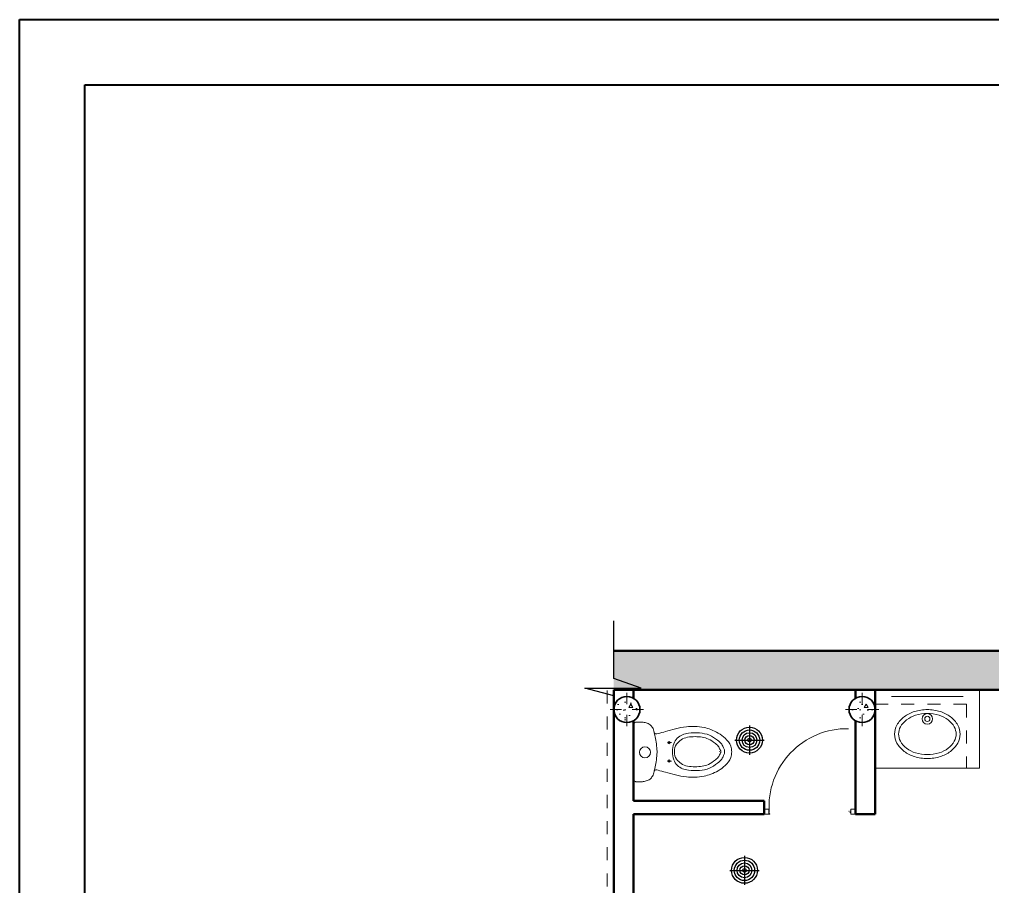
# Model space of a CAD drawing. Header units: metres. Extents: x 44 to 146, y 191 to 279.
# Drawn here: x 44.22 to 51.67, y 272.2 to 278.84 of the extents above; entities that cross this region are included whole.
import ezdxf
from ezdxf.lldxf.tags import DXFTag

# ---------------------------------------------------------------- set-up
doc = ezdxf.new("R2010")
doc.units = ezdxf.units.M
doc.set_wipeout_variables(frame=1)
doc.linetypes.add('DASHED2', pattern=[0.375, 0.25, -0.125])
doc.layers.add('ALUMBRADO', color=1, linetype='Continuous')
doc.layers.add('RED DE HUMO', color=32, linetype='ACI')
for name, color, linetype, lineweight in [('COLUMNAS 50', 7, 'Continuous', 50), ('Equipamiento SR', 253, 'Continuous', 0), ('Muros el', 7, 'Continuous', 50), ('Proyeccciones', 1, 'DASHED2', 18), ('Puertas El', 25, 'Continuous', 15), ('Sanitarios el', 141, 'Continuous', 15), ('Structural - Bearing_Pen_No__20', 1, 'Continuous', 0)]:
    doc.layers.add(name, color=color, linetype=linetype, lineweight=lineweight)
doc.layers.add('Structural - Bearing_Pen_No__169', color=7, linetype='Continuous', lineweight=13, true_color=0x68b353)
doc.layers.add('Structural - Bearing_Pen_No__28', color=7, linetype='Continuous', lineweight=35, true_color=0xa80f02)
doc.styles.get("Standard").update_dxf_attribs({"font": 'arial.ttf'})
tags = doc.linetypes.add('ACI', pattern='A,0.5,-0.2,["ACI",Standard,S=0.1,R=0,X=-0.1,Y=-0.05],-0.25', length=0.95).pattern_tags.tags
tags[6] = DXFTag(74, 10)

# ---------------------------------------------------------------- blocks, each defined once
blk = doc.blocks.new('CC 20')
at = {"layer": 'Structural - Bearing_Pen_No__169', "linetype": 'Continuous', "lineweight": 13, "true_color": 0x68b353}
h = blk.add_hatch(dxfattribs=at)
h.set_pattern_fill('STRUCTURAL_CONCRETE', color=85, scale=0.5, style=0, pattern_type=2)
h.set_pattern_definition([(0, (2785.243095673833, 1847.384106738051), (0, 0.3117691577510656), [0.0300000011921, -0.1500000059605]), (0, (2785.333095677409, 1847.539991310553), (0, 0.3117691577510656), [0.0300000011921, -0.1500000059605]), (60.00000000000014, (2785.243095673833, 1847.384106738051), (-0.2700000107289013, 0.1558845788755322), [0.0300000011921, -0.1500000059605]), (60.00000000000014, (2785.423095680985, 1847.384106738051), (-0.2700000107289013, 0.1558845788755322), [0.0300000011921, -0.1500000059605]), (120.0000000000003, (2785.273095675025, 1847.384106738051), (0.2700000107289002, 0.1558845788755341), [0.03000000119209997, -0.1500000059604998]), (120.0000000000003, (2785.453095682177, 1847.384106738051), (0.2700000107289002, 0.1558845788755341), [0.03000000119209997, -0.1500000059604998]), (0, (2785.243095673833, 1847.414106739243), (0, 0.0600000023842), [0, -0.0600000023842, 0, -0.0900000035763]), (44.99999999999999, (2785.273095675025, 1847.414106739243), (-0.04242640855707682, 0.04242640855707686), [0, -0.04500000178815, 0, -0.07500000298025])])
h.paths.add_polyline_path([(2788.202981145824, 1849.662965080386), (2788.302981145824, 1849.762965080386), (2788.202981063535, 1849.862965080385), (2788.10385682874, 1849.776169994727)])
at = {"layer": 'Structural - Bearing_Pen_No__20', "color": 1, "linetype": 'Continuous', "lineweight": 0}
for p, q in [((2788.202981063535, 1849.802965025247), (2788.202981063535, 1849.890465025246)), ((2788.162981200963, 1849.762964998097), (2788.075481200963, 1849.762964998097)), ((2788.202981063535, 1849.722965025246), (2788.202981063535, 1849.635465025247)), ((2788.242981200963, 1849.762964998097), (2788.330481200963, 1849.762964998097))]:
    blk.add_line(p, q, dxfattribs=at)
at = {"layer": 'Structural - Bearing_Pen_No__28', "color": 14, "linetype": 'Continuous', "lineweight": 35, "true_color": 0xa80f02}
blk.add_circle((2788.202981145824, 1849.762965080386), 0.1, dxfattribs=at)
blk = doc.blocks.new('INODFLUX-P')
at = {"layer": 'Sanitarios el'}
for p, q in [((0.02298851984960493, 0.228751668476562), (0.06716616553603671, 0.228751668476562)), ((0, -0.212073186977122), (0, 0.2125880162640356)), ((0, 0.1437574146435736), (0, -0.09814882820137427)), ((0.2582214501271665, 0.07063124141781424), (0.2890970334810845, 0.07063124141781424)), ((0.2582214501271665, -0.07100656277985712), (0.2890970334810845, -0.07100656277985712)), ((0.02298851984960493, -0.2282368391894209), (0.02298851984960493, -0.2282368391894209)), ((0.02298851984960493, -0.2282368391896483), (0.06716616553603671, -0.2282368391896483))]:
    blk.add_line(p, q, dxfattribs=at)
for centre, radius in [((0.2717421304187155, 0.07063124141781424), 0.008716058444406372), ((0.08672406501500518, 0.003291344774098093), 0.04251478957414357), ((0.2717421304187155, -0.07100656277985712), 0.008716058444406372)]:
    blk.add_circle(centre, radius, dxfattribs=at)
for points in [[(0, 0.2125880162640356), (0.004389176065160427, 0.2212744030195068), (0.01353749705958762, 0.2274312783466854), (0.02298851984960493, 0.228751668476562)], [(0.06716616553603671, 0.228751668476562), (0.09553605067776516, 0.223002778864739), (0.1263780004992441, 0.2080556658730899), (0.144540108358342, 0.1864324230092649), (0.1570181491260882, 0.150789307415053), (0.1587670928456646, 0.1386164972810917)], [(0.1874396797866211, 0.1408863814377952), (0.2442299003705557, 0.1560708679354689), (0.3196026479745342, 0.1767594526173894), (0.403888281842228, 0.1925225370370213), (0.4674556593417947, 0.1942360770382407), (0.5389101003420365, 0.1866030352176863), (0.5904198562348029, 0.170825114953132), (0.6480509151479055, 0.1444692378028235), (0.7010237297290587, 0.104575652855729), (0.7429311119303748, 0.04446081231903054), (0.7505659239359375, -0.0003360191229689891)], [(0.1579297115160898, 0.1449524592379845), (0.1673940940781904, 0.1388983783200643), (0.1874396797866211, 0.1408863814377952)], [(0.2976904011811712, -0.001055037938940073), (0.3073095916370221, 0.06032878689951809), (0.3336782815640618, 0.1031005256132999), (0.3743244062752638, 0.1291300141925972), (0.4199651106500824, 0.1406352113387043), (0.5047047972111613, 0.1424971097809617), (0.5801616286516946, 0.1254581427625822), (0.6419464288956078, 0.0869665450887992), (0.674234620641073, 0.0556035705345862), (0.6881925368652446, 0.02863942377338435), (0.69656728659902, 0.007557689221940112), (0.69656728659902, -0.001055037938940129)], [(0.1874396797866211, -0.1403715521508815), (0.2442299003705557, -0.1555560386485553), (0.3196026479745342, -0.1762446233304758), (0.403888281842228, -0.1920077077501077), (0.4674556593417947, -0.1937212477513272), (0.5389101003420365, -0.1860882059307728), (0.5904198562348029, -0.1703102856662185), (0.6480509151479055, -0.14395440851591), (0.7010237297290587, -0.1040608235688155), (0.7429311119303748, -0.04394598303211705), (0.7505659239359375, 0.0008508484098824765)], [(0.2976904011811712, -0.001055037938940073), (0.3073095916370221, -0.06243886277739824), (0.3336782815640618, -0.1052106014911801), (0.3743244062752638, -0.1312400900704774), (0.4199651106500824, -0.1427452872165845), (0.5047047972111613, -0.1446071856588419), (0.5801616286516946, -0.1275682186404624), (0.6419464288956078, -0.08907662096667945), (0.674234620641073, -0.05771364641246646), (0.6881925368652446, -0.03074949965126461), (0.69656728659902, -0.009667765099820369), (0.69656728659902, -0.001055037938940129)], [(0.06716616553603671, -0.2282368391896483), (0.09553605067776516, -0.2224879495778254), (0.1263780004992441, -0.2075408365861762), (0.144540108358342, -0.1859175937223512), (0.1570181491260882, -0.1502744781281393), (0.1587670928456646, -0.138101667994178)], [(0.1579297115160898, -0.1444376299510708), (0.1673940940781904, -0.1383835490331506), (0.1874396797866211, -0.1403715521508815)], [(0, -0.212073186977122), (0.004389176065160427, -0.2207595737325931), (0.01353749705958762, -0.2269164490597717), (0.02298851984960493, -0.2282368391896483)]]:
    blk.add_spline(points, degree=3, dxfattribs=at)
for points, knots in [([(0.1587670928456646, 0.1386164972810917), (0.1622623794328319, 0.1223098662332091), (0.1698102810942146, 0.08709648829939448), (0.1777124867303428, 0.0409356008309629), (0.1792398691297876, 0.0109438788057474), (0.1796385704642489, 0.0002574146434567992)], [0, 0, 0, 0, 0.05004784659209932, 0.1080758945027665, 0.1401372125998393, 0.1401372125998393, 0.1401372125998393, 0.1401372125998393]), ([(0.3130609257930246, -0.001055037938940073), (0.3105552275810624, 0.04707192089075812), (0.3383995741451145, 0.0711201967291259), (0.3910205538929858, 0.1086271607961322), (0.4314582107119804, 0.1145223459929098), (0.5072301631316805, 0.1137834954078158), (0.5432356188623544, 0.1094284508698279), (0.5900777037229545, 0.08801159561006947), (0.608087720995627, 0.075428646805804), (0.6383087188348782, 0.05174028444584158), (0.6458099428518835, 0.04467881531390097), (0.6553822864198082, 0.02849625831449024), (0.6616498749208404, 0.01583338431318274), (0.6659767718347211, 0.006226769603827509), (0.6666315247207422, 0.004509966647120112), (0.6666920242935248, 0.004305012083605564)], [0, 0, 0, 0, 0.1299393476545546, 0.1299393476545546, 0.2598786953091091, 0.2598786953091091, 0.3747539514784453, 0.3747539514784453, 0.4457919576556402, 0.4457919576556402, 0.4942706616464827, 0.4942706616464827, 0.5266071767060029, 0.5266071767060029, 0.5352140199701049, 0.5352140199701049, 0.5352140199701049, 0.5352140199701049]), ([(0.1587670928456646, -0.138101667994178), (0.1622623794328319, -0.1217950369462955), (0.1698102810942146, -0.08658165901248088), (0.1777124867303428, -0.0404207715438219), (0.1792398691297876, -0.01042904951883378), (0.1796385704642489, 0.0002574146434567992)], [0, 0, 0, 0, 0.05004784659209932, 0.1080758945027665, 0.1401372125998393, 0.1401372125998393, 0.1401372125998393, 0.1401372125998393]), ([(0.3130609257930246, -0.001055037938940073), (0.3105552275810624, -0.04918199676863827), (0.3383995741451145, -0.07323027260700604), (0.3910205538929858, -0.1107372366740123), (0.4314582107119804, -0.11663242187079), (0.5072301631316805, -0.115893571285696), (0.5432356188623544, -0.1115385267477081), (0.5900777037229545, -0.0901216714879497), (0.608087720995627, -0.07753872268368422), (0.6383087188348782, -0.05385036032372181), (0.6458099428518835, -0.0467888911917812), (0.6553822864198082, -0.03060633419237047), (0.6616498749208404, -0.01794346019106297), (0.6659767718347211, -0.008336845481707766), (0.6666315247207422, -0.006620042525000369), (0.6666920242935248, -0.006415087961485821)], [0, 0, 0, 0, 0.1299393476545546, 0.1299393476545546, 0.2598786953091091, 0.2598786953091091, 0.3747539514784453, 0.3747539514784453, 0.4457919576556402, 0.4457919576556402, 0.4942706616464827, 0.4942706616464827, 0.5266071767060029, 0.5266071767060029, 0.5352140199701049, 0.5352140199701049, 0.5352140199701049, 0.5352140199701049])]:
    blk.add_open_spline(points, degree=3, knots=knots, dxfattribs=at)
for points in [[(0.6666920242942069, 0.004305012081104453), (0.6667092272889477, 0.004105002492352017), (0.6667390905911361, 0.002960136800211788), (0.6666100590352926, 0.0005463729074931534)], [(0.6566888683576053, -0.004556340331063891), (0.6566744216706866, -0.004182605389459693), (0.65665293067741, -0.003725531032714113), (0.6566243165138985, -0.003190252400699589)], [(0.6666920242942069, -0.006415087958984711), (0.6667092272889477, -0.006215078370232274), (0.6667390905911361, -0.005070212678092045), (0.6666100590352926, -0.002656448785373411)]]:
    blk.add_open_spline(points, degree=3, dxfattribs=at)
blk.add_point((0, 0), dxfattribs=at)
blk = doc.blocks.new('SAPLS501')
at = {"linetype": 'Continuous'}
for p, q in [((-0.2738483228136444, 0), (0.2738483228136444, 0)), ((0.2738483228136444, -0.5499999999999972), (-0.2738483228136444, -0.5499999999999972))]:
    blk.add_line(p, q, dxfattribs=at)
for points in [[(0, -0.1005673471083952, 0.07537344903932827), (-0.09867431821373174, -0.11552718367669, 0.08573328711956744), (-0.1769534719919292, -0.1554848256359165, 0.1060843289477044), (-0.2325021243595913, -0.2192815635788037, 0.1269298354248012), (-0.2502499999999976, -0.2880673471083952, 0.1269298354248071), (-0.2325021243595913, -0.3568531306379867, 0.1060843289477036), (-0.1769534719919292, -0.4206498685808739, 0.08573328711956761), (-0.09867431821373174, -0.4606075105401004, 0.07537344903933109), (0, -0.4755673471083952, 0.07537344903932854), (0.09867431821373884, -0.4606075105401004, 0.08573328711956285), (0.1769534719919346, -0.4206498685808739, 0.1060843289477047), (0.2325021243595931, -0.3568531306379938, 0.1269298354248172), (0.2502500000000012, -0.2880673471083952, 0.1269298354248121), (0.2325021243595931, -0.2192815635787966, 0.1060843289476958), (0.1769534719919346, -0.1554848256359165, 0.08573328711956296), (0.09867431821373884, -0.11552718367669, 0.07537344903933)], [(0, -0.1305673471083963, 0.07537344903932752), (-0.08978221124102959, -0.144179067272475, 0.08573328711956592), (-0.1589649866934693, -0.1794934573476041, 0.106084328947705), (-0.2062471622265747, -0.2337962789874553, 0.1269298354248007), (-0.2202500000000001, -0.2880673471084094, 0.126929835424808), (-0.2062471622265747, -0.3423384152293494, 0.1060843289477036), (-0.1589649866934693, -0.3966412368692005, 0.08573328711956575), (-0.08978221124102248, -0.4319556269443297, 0.07537344903933083), (0, -0.4455673471084083, 0.07537344903932935), (0.08978221124102959, -0.4319556269443297, 0.08573328711956257), (0.1589649866934693, -0.3966412368692005, 0.106084328947704), (0.2062471622265747, -0.3423384152293494, 0.1269298354248172), (0.2202500000000001, -0.2880673471084094, 0.1269298354248129), (0.2062471622265747, -0.2337962789874553, 0.1060843289476961), (0.1589649866934693, -0.1794934573476041, 0.08573328711956263), (0.08978221124102959, -0.144179067272475, 0.07537344903932947)]]:
    blk.add_lwpolyline(points, format="xyb", close=True)
for radius in [0.04000000000000002, 0.02000000000000002]:
    blk.add_circle((0, -0.1715180443611786), radius)
blk = doc.blocks.new('LED SUM')
at = {"layer": 'ALUMBRADO', "color": 44}
for p, q in [((0, 0.1375511748460667), (0, -0.1375511748460667)), ((-0.1375511748460667, 0), (0.1375511748461804, 0))]:
    blk.add_line(p, q, dxfattribs=at)
for radius in [0.1222244454256497, 0.09603158152843108, 0.06983871763121244, 0.04364585373399379, 0.01745298983677515]:
    blk.add_circle((0, 0), radius, dxfattribs=at)

msp = doc.modelspace()

# ---------------------------------------------------------------- hatches: boundary and pattern name
h = msp.add_hatch()
h.set_pattern_fill('AR-CONC', color=256, scale=0.001000000000000057)
h.set_pattern_definition([(49.99999999999999, (25.89283310641943, 253.1026512401541), (0.1821846689960144, -0.01593908553890399), [0.01905000000000108, -0.2095500000000119]), (355, (25.89283310641943, 253.1026512401541), (-0.03524342142497135, 0.191056845239046), [0.01524000000000087, -0.1676405841700095]), (100.4514447, (25.9080151134194, 253.1013229866541), (0.1469412470903616, 0.1751177519122051), [0.01619000880000091, -0.1780902446000101]), (46.18420000000001, (25.89283310641943, 253.1534512401541), (0.2710790408921454, -0.04204232793272954), [0.02857500000000162, -0.3143250000000179]), (96.63555760999981, (25.91542300641939, 253.1499477401541), (0.2374041340515165, 0.2474261245977356), [0.02428502314000138, -0.2671356081600152]), (351.1841511700001, (25.89283310641943, 253.1534512401541), (0.2374041340649905, 0.2474261245855467), [0.0228599670700013, -0.2514597319200143]), (21, (25.91823310641942, 253.1407512401541), (0.1516143912691411, -0.1022651981870934), [0.01905000000000108, -0.2095500000000119]), (326.0000000000001, (25.91823310641942, 253.1407512401541), (0.06180202834765058, 0.1841879661223297), [0.01524000000000087, -0.1676400000000095]), (71.45144499999999, (25.9308676390194, 253.1322291402541), (0.2134164192787283, 0.08192276888590991), [0.01619000880000092, -0.1780899376000101]), (37.50000000000001, (25.89283310641943, 253.1026512401541), (0.003088603250591992, 0.0845550388731579), [0, -0.1656080000000094, 0, -0.1701800000000097, 0, -0.1682750000000096]), (7.499999999999999, (25.89283310641943, 253.1026512401541), (0.06681966251030955, 0.1001805748181252), [0, -0.0970280000000055, 0, -0.1617980000000092, 0, -0.06413500000000366]), (327.5, (25.83619110641942, 253.1026512401541), (0.1355905951668791, -0.005728743992673769), [0, -0.06350000000000361, 0, -0.1981200000000113, 0, -0.2628900000000149]), (317.5, (25.81079110641943, 253.1026512401541), (0.1481291813860265, 0.02542649103333448), [0, -0.08255000000000469, 0, -0.1315720000000075, 0, -0.1866900000000106])])
h.paths.add_polyline_path([(54.64505605776803, 274.0075265991248), (48.7673149136805, 274.0075265991248), (48.7673149136805, 273.7075265991248), (54.64505605776803, 273.7075265991248)])
h.paths.add_polyline_path([(62.93634491541347, 274.0075265991248), (54.64505605776803, 274.0075265991248), (54.64505605776803, 273.7075265991248), (62.93634491541347, 273.7075265991248)])

# ---------------------------------------------------------------- linework, layer by layer
at = {"color": 1}
for p, q in [((48.7673149136805, 273.7936420023661), (48.7673149136805, 274.2355590595542)), ((48.97731857619696, 273.721304294044), (48.7673149136805, 273.7936420023661)), ((48.7673149136805, 273.6634342643794), (48.54575916555252, 273.721304294044)), ((48.54575916555252, 273.721304294044), (48.97731857619696, 273.721304294044)), ((48.7673149136805, 273.2614623640213), (48.7673149136805, 273.6634342643794))]:
    msp.add_line(p, q, dxfattribs=at)
msp.add_line((48.76731491368049, 267.4032858746614), (48.7673149136805, 273.7075265991248))
at = {"color": 7, "lineweight": 40}
msp.add_lwpolyline([(44.21939625420281, 278.8392531159808), (104.2193962542062, 278.8392531159808), (104.2193962542062, 233.8392531159783), (44.21939625420281, 233.8392531159783), (44.21939625420281, 278.8392531159808)], dxfattribs=at)
msp.add_lwpolyline([(44.71939625420284, 278.3392531159808), (103.7193962542062, 278.3392531159808), (103.7193962542062, 234.3392531159783), (44.71939625420284, 234.3392531159783)], close=True, dxfattribs=at)
at = {"layer": 'COLUMNAS 50', "linetype": 'Continuous'}
for p, q in [((48.76731491368049, 267.4032858746614), (48.7673149136805, 273.7075265991248)), ((48.91731491368054, 271.84412913992), (48.91731491368059, 272.757028010716))]:
    msp.add_line(p, q, dxfattribs=at)
at = {"layer": 'Equipamiento SR'}
msp.add_lwpolyline([(50.76633774428316, 273.1075265969477), (51.56633905424594, 273.1075265991248), (51.56633905279348, 273.7075265991248), (50.76633905424623, 273.7075262556252), (50.76633905569881, 273.1575262556251)], dxfattribs=at)
at = {"layer": 'Muros el', "ltscale": 0.05}
for p, q in [((48.7673149136805, 274.0075265991248), (62.93634491541347, 274.0075265991248)), ((48.7673149136805, 273.7075265991248), (62.93634491541347, 273.7075265991248))]:
    msp.add_line(p, q, dxfattribs=at)
at = {"layer": 'Muros el'}
for p, q in [((48.91902110525716, 273.7075265991248), (48.91897481727244, 273.6431494258268)), ((50.6173495072201, 273.7075265991248), (50.6173495072201, 273.6441291393819)), ((50.7663390535192, 272.757028010716), (50.76633905351993, 273.7075265991248)), ((48.91885163629514, 273.4718297373481), (48.9184106595096, 272.8585207087835)), ((50.61734950722012, 273.4709240588675), (50.61734950722012, 272.757028010716)), ((49.91734950722012, 272.8575265991248), (48.91833656681773, 272.858520782518)), ((49.91734950722012, 272.8577246266927), (49.91734950722012, 272.757028010716)), ((48.91731491368059, 272.757028010716), (49.91734950722012, 272.7570280107159)), ((50.61734950722011, 272.757028010716), (50.7663390535192, 272.757028010716))]:
    msp.add_line(p, q, dxfattribs=at)
at = {"layer": 'Proyeccciones', "linetype": 'DASHED2', "lineweight": 9, "ltscale": 0.4}
msp.add_line((48.7162701034879, 267.4032858746596), (48.71627010348791, 273.7075265991248), dxfattribs=at)
msp.add_lwpolyline([(51.56633905438201, 273.1075265991847), (51.56633881203219, 273.7075265991247), (50.76633903017011, 273.7075262556252), (50.76633907861286, 273.5975262556252), (51.46633905308398, 273.5975262574209), (51.46633905438202, 273.1075265987928)], close=True, dxfattribs=at)
at = {"layer": 'Puertas El'}
for p, q in [((49.95602400216417, 272.765419235521), (49.95383488046112, 272.7654192342134)), ((49.96222652319894, 272.7570276015001), (49.95383488547346, 272.7570275964879)), ((49.95602400216417, 272.765419235521), (49.95602400586894, 272.7592167194986)), ((49.95602400586894, 272.7592167194986), (49.96222652189125, 272.7592167232033)), ((49.96222652319894, 272.7570276015001), (49.96222652189125, 272.7592167232033)), ((50.56335113432429, 272.7785637057626), (50.58086411610326, 272.7785637162232)), ((50.57210762908493, 272.7698072187441), (50.58086412133365, 272.7698072239745)), ((50.57210762908493, 272.7698072187441), (50.58086412133365, 272.7698072239745)), ((50.57210762908493, 272.7698072187441), (50.58086412133365, 272.7698072239745))]:
    msp.add_line(p, q, dxfattribs=at)
for points in [[(49.91734950722021, 272.757027574695), (49.91734948542735, 272.793512953628), (49.95383486368054, 272.7935129754209), (49.95383488547346, 272.7570275964879)], [(50.61734950722011, 272.757028010716), (50.61734948542731, 272.793513389649), (50.58086410717384, 272.7935133678562), (50.58086412896675, 272.7570279889233)]]:
    msp.add_lwpolyline(points, close=True, dxfattribs=at)
msp.add_arc((50.55175052720436, 272.8139290131546), 0.5969422071472339, 88.94017046492262, 183.969635795896, dxfattribs=at)
at = {"layer": 'Structural - Bearing_Pen_No__28', "color": 14, "linetype": 'Continuous', "lineweight": 35, "true_color": 0xa80f02}
msp.add_circle((48.86731491368053, 273.5575266814135), 0.1, dxfattribs=at)

# ---------------------------------------------------------------- block references
for p in [(-2739.335666232143, -1576.205438398972), (-2737.535631638394, -1576.205438481261)]:
    msp.add_blockref('CC 20', p)
at = {"layer": 'Equipamiento SR', "xscale": -1, "rotation": 1.513144010090173e-07}
msp.add_blockref('SAPLS501', (51.16633905365592, 273.6575265980363), dxfattribs=at)
at = {"layer": 'Equipamiento SR', "extrusion": (0, 0, -1), "zscale": -1, "rotation": 180.0000342221383}
msp.add_blockref('INODFLUX-P', (-48.9187346083803, 273.2334959526296), dxfattribs=at)
at = {"layer": 'RED DE HUMO', "xscale": 0.8112799805539835, "yscale": 0.8112799805539835, "zscale": 0.8112799805539835}
for p in [(49.80545631467753, 273.3230268949627), (49.76704201391844, 272.3262732367056)]:
    msp.add_blockref('LED SUM', p, dxfattribs=at)

# ---------------------------------------------------------------- next in the draw order: wipeouts: each hides what was drawn before it
msp.add_wipeout([(50.57210362512872, 272.77856370827215), (50.563347134239116, 272.77856370304187), (50.56334673870452, 273.4107639666962), (50.572103229594106, 273.41076397396523)]).dxf.layer = 'Puertas El'

doc.saveas('drawing.dxf')
